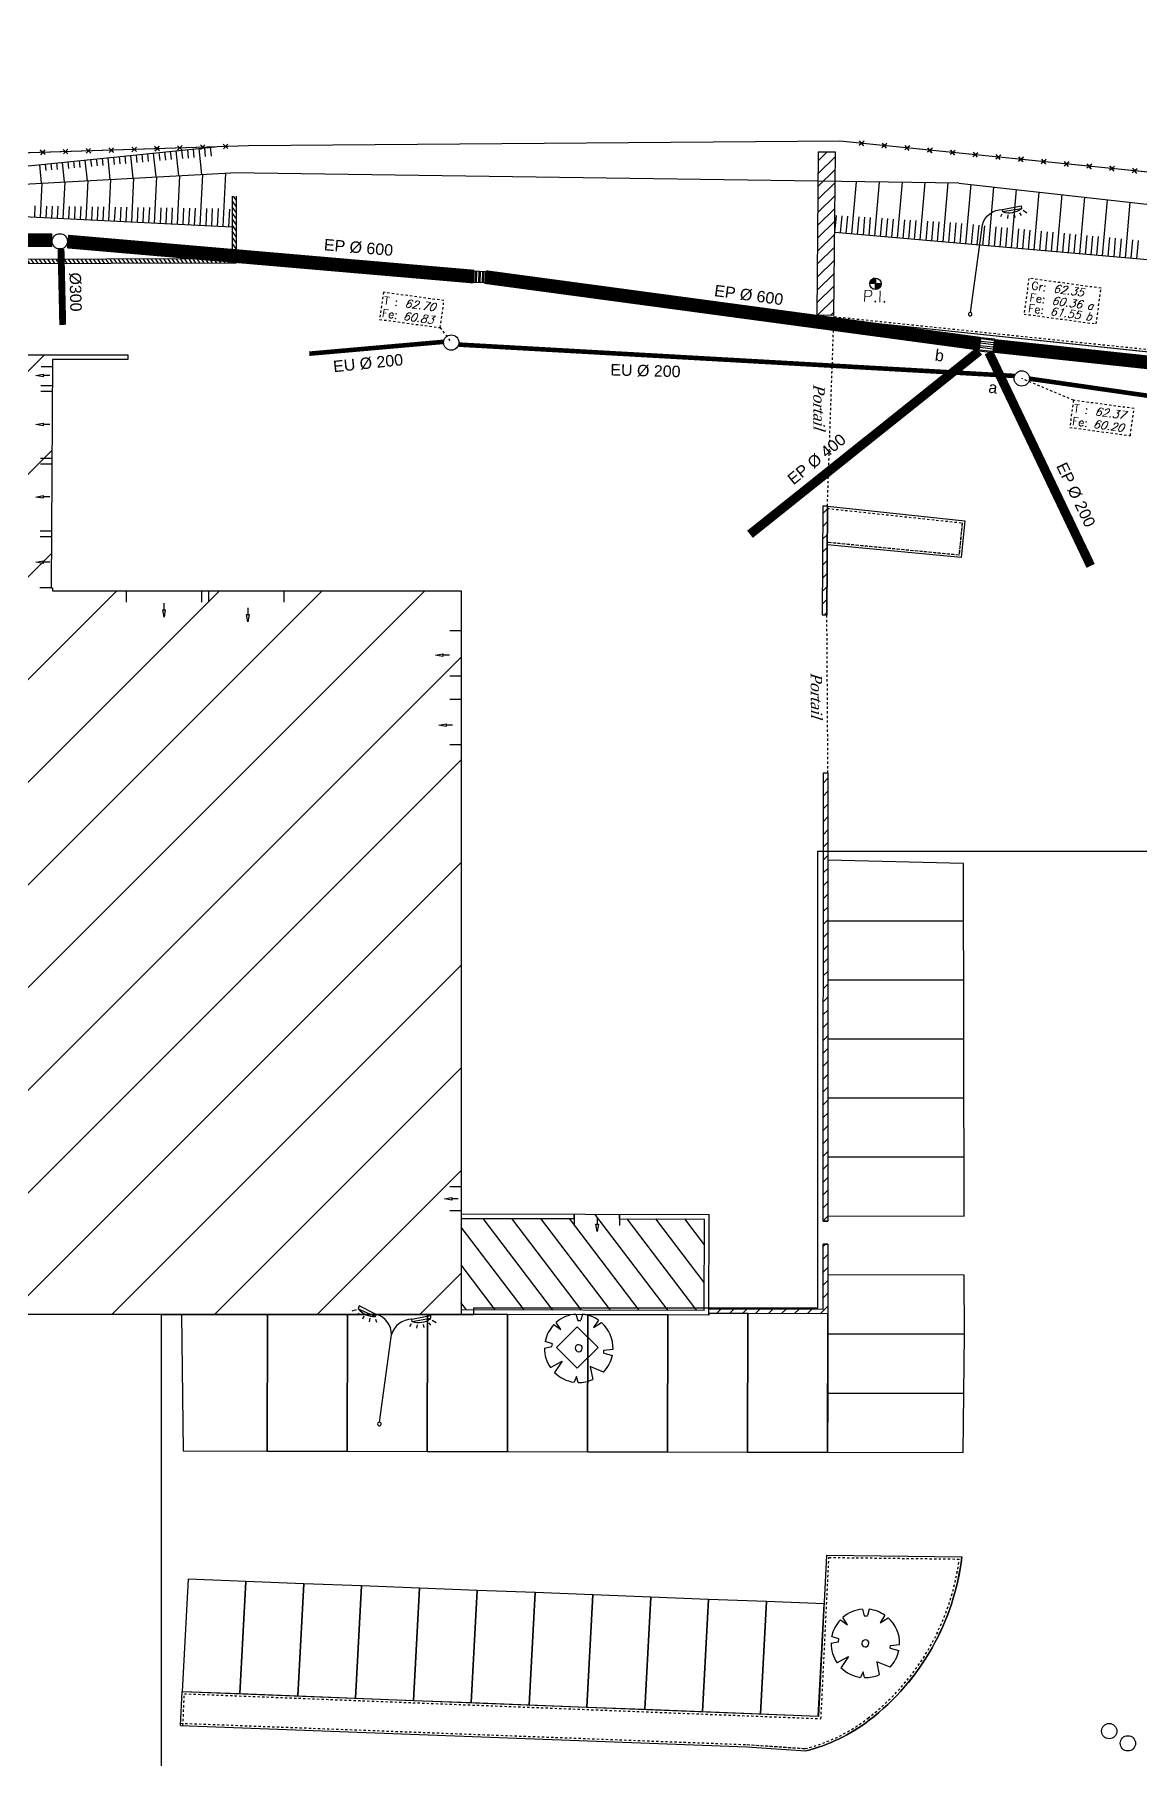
# Model space of a CAD drawing. Header units: metres. Extents: x 19 to 585, y 0 to 337.
# Drawn here: x 307.4 to 355.7, y 134.2 to 209.6 of the extents above; entities that cross this region are included whole.
import ezdxf
from ezdxf.enums import TextEntityAlignment as Align

# ---------------------------------------------------------------- set-up
doc = ezdxf.new("R2010")
doc.units = ezdxf.units.M
doc.header["$LTSCALE"] = 0.01
doc.linetypes.add('CACHE', pattern=[0.375, 0.25, -0.125])
doc.linetypes.add('FANTOME', pattern=[2.5, 1.25, -0.25, 0.25, -0.25, 0.25, -0.25])
for name, color, linetype in [('BATIMENTS', 1, 'Continuous'), ('ECLAIRAGE', 2, 'Continuous'), ('HACHURES', 7, 'Continuous'), ('PARCELLES', 240, 'Continuous'), ('PARKINGS', 4, 'Continuous'), ('RESEAUX-EU-EP', 131, 'FANTOME'), ('TALUS', 2, 'Continuous'), ('Tempo_Doublon_Point', 7, 'Continuous'), ('TEXTES', 6, 'Continuous'), ('VEGETATION', 70, 'Continuous'), ('VOIRIES', 7, 'Continuous'), ('VOIRIES_temp', 7, 'Continuous')]:
    doc.layers.add(name, color=color, linetype=linetype)
for name, color, linetype, plot in [('CONTOURS', 10, 'Continuous', False), ('CONTOURS2', 30, 'Continuous', False), ('CONTOURS3', 40, 'Continuous', False)]:
    doc.layers.add(name, color=color, linetype=linetype, plot=plot)
doc.styles.add('2', font='times.ttf', dxfattribs={"oblique": 18})
doc.styles.add('9', font='arial.ttf')
doc.styles.add('ROMANC', font='romanc')
doc.styles.add('ROMANS', font='romans')
pattern_1 = [(44.73881518, (48295.06892, -734406.4977), (-0.28155042975, 0.28412911767), [])]
pattern_2 = [(224.49336258, (48295.06892, -734406.4977), (0.28033065328, -0.28533265644), [])]
pattern_3 = [(44.738815, (4752.6546, -3394.69205), (-0.28155043, 0.284129118), [])]

# ---------------------------------------------------------------- blocks, each defined once
blk = doc.blocks.new('116')
blk.add_circle((0, 0), 0.5)
blk = doc.blocks.new('30')
at = {"color": 0}
for p, q in [((-0.335, 0.963), (-0.372, 0.947)), ((-0.309, 0.937), (-0.325, 0.916)), ((-0.314, 1), (-0.319, 0.974)), ((-0.319, 0.974), (-0.162, 0.926)), ((-0.157, 0.947), (-0.314, 1)), ((-0.262, 0.916), (-0.272, 0.89)), ((-0.162, 0.926), (-0.157, 0.947)), ((0.157, 0.947), (0.314, 1)), ((0.162, 0.926), (0.157, 0.947)), ((0.319, 0.974), (0.162, 0.926)), ((0.262, 0.916), (0.272, 0.89)), ((0.309, 0.937), (0.325, 0.916)), ((0.314, 1), (0.319, 0.974)), ((0.335, 0.963), (0.372, 0.947)), ((-0.209, 0.905), (-0.209, 0.874)), ((-0.157, 0.905), (-0.147, 0.879)), ((0, 0.016), (0, 0.79)), ((0.157, 0.905), (0.147, 0.879)), ((0.209, 0.905), (0.209, 0.874))]:
    blk.add_line(p, q, dxfattribs=at)
for centre, radius, start, end in [((-0.193, 1.11), 0.186, 227.132, 279.469), ((-0.183, 0.764), 0.185, 8.13, 81.87), ((0.183, 0.764), 0.185, 98.13, 171.87), ((0.193, 1.11), 0.186, 260.531, 312.868), ((0, 0), 0.016, 89.996, 269.996), ((0, 0), 0.016, 270.004, 90.004)]:
    blk.add_arc(centre, radius, start, end, dxfattribs=at)
blk = doc.blocks.new('89')
for p, q in [((-0.376, 0.33), (-0.272, 0.262)), ((-0.272, 0.262), (-0.342, 0.365)), ((-0.062, 0.496), (-0.031, 0.403)), ((-0.031, 0.403), (0.016, 0.403)), ((0.038, 0.499), (0.016, 0.408)), ((0.27, 0.421), (0.204, 0.309)), ((0.204, 0.309), (0.318, 0.386)), ((-0.5, -0.017), (-0.393, 0.01)), ((-0.387, 0.052), (-0.494, 0.08)), ((-0.393, 0.01), (-0.387, 0.052)), ((0.366, -0.016), (0.5, 0.004)), ((-0.402, -0.298), (-0.236, -0.199)), ((-0.236, -0.199), (-0.341, -0.366)), ((0.366, -0.058), (0.366, -0.016)), ((0.366, -0.058), (0.493, -0.085)), ((-0.016, -0.414), (-0.05, -0.498)), ((0.008, -0.5), (-0.016, -0.414)), ((0.373, -0.333), (0.178, -0.262)), ((0.178, -0.267), (0.221, -0.449))]:
    blk.add_line(p, q)
for radius, start, end in [(0.5, 138.6794, 170.7569), (0.5, 97.1282, 133.1389), (0.5, 57.2576, 85.6909), (0.5, 0.5061, 50.5565), (0.052, 90.001, 270.001), (0.052, 269.999, 89.999), (0.5, 181.9896, 216.5435), (0.5, 318.2406, 350.2558), (0.5, 226.9795, 264.292), (0.5, 270.9307, 296.2059)]:
    blk.add_arc((0, 0), radius, start, end)
blk = doc.blocks.new('52')
for p, q in [((-0.5, 0.05), (0, 0.05)), ((0.5, 0), (-0.5, 0)), ((0, 0.11), (-0.49, 0.11)), ((-0.47, 0.16), (0, 0.16)), ((0, 0.21), (-0.45, 0.21)), ((-0.43, 0.26), (0, 0.26)), ((0, 0.31), (-0.39, 0.31)), ((-0.34, 0.37), (0, 0.37)), ((0, 0.42), (-0.27, 0.42)), ((0, 0.45), (-0.22, 0.45)), ((0, 0.5), (0, -0.5)), ((0, -0.05), (0.5, -0.05)), ((0, -0.11), (0.49, -0.11)), ((0, -0.16), (0.47, -0.16)), ((0, -0.21), (0.45, -0.21)), ((0, -0.26), (0.43, -0.26)), ((0, -0.31), (0.39, -0.31)), ((0, -0.37), (0.34, -0.37)), ((0, -0.42), (0.27, -0.42)), ((0, -0.45), (0.23, -0.45))]:
    blk.add_line(p, q)
blk.add_circle((0, 0), 0.5)
at = {"style": 'ROMANS', "flags": 9}
blk.add_attdef('P.I.', text='', height=1, rotation=0, dxfattribs=at).set_placement((0, -1.1), align=Align.MIDDLE)
blk = doc.blocks.new('29')
at = {"color": 0}
for p, q in [((0.262, 0.916), (0.272, 0.89)), ((0.309, 0.937), (0.325, 0.916)), ((0.335, 0.963), (0.372, 0.947)), ((0.157, 0.905), (0.147, 0.879)), ((0.209, 0.905), (0.209, 0.874))]:
    blk.add_line(p, q, dxfattribs=at)
at = {"color": 0, "flags": 128}
blk.add_lwpolyline([(0, 0.016), (0, 0.79, -0.333334), (0.157, 0.947)], format="xyb", dxfattribs=at)
blk.add_lwpolyline([(0.157, 0.947), (0.314, 1), (0.319, 0.974), (0.162, 0.926)], close=True, dxfattribs=at)
at = {"color": 0}
for centre, radius, start, end in [((0.193, 1.11), 0.186, 260.531, 312.868), ((0, 0), 0.016, 89.996, 269.996), ((0, 0), 0.016, 270.004, 90.004)]:
    blk.add_arc(centre, radius, start, end, dxfattribs=at)
blk = doc.blocks.new('14')
for p, q in [((0.105, 0.947), (0.105, 0.053)), ((0.263, 0.053), (0.263, 0.947)), ((0.421, 0.947), (0.421, 0.053)), ((0.579, 0.053), (0.579, 0.947)), ((0.737, 0.947), (0.737, 0.053)), ((0.895, 0.053), (0.895, 0.947))]:
    blk.add_line(p, q)
blk.add_lwpolyline([(1, 1), (1, 0), (0, 0), (0, 1)], close=True)
blk = doc.blocks.new('102')
for p, q in [((-0.2, 0.2), (0.2, -0.2)), ((-0.2, -0.2), (0.2, 0.2))]:
    blk.add_line(p, q)
blk = doc.blocks.new('D-fld')
for p, q in [((-0.321, -0.003), (0.001, 0.057)), ((0.001, 0.057), (-0.001, -0.057)), ((0.287, 0), (0, 0)), ((-0.001, -0.057), (-0.321, -0.003))]:
    blk.add_line(p, q)
blk = doc.blocks.new('Ct2')
blk.add_lwpolyline([(0, 0), (2.673, 0), (2.673, 1.195), (0, 1.195)], close=True)
at = {"style": 'ROMANC'}
for s, p in [('T :', (0.068, 0.678)), ('Fe:', (0.068, 0.12))]:
    blk.add_text(s, height=0.35, dxfattribs=at).set_placement(p)
at = {"style": 'ROMANS', "oblique": 18, "flags": 4}
for tag, p in [('TAMPON', (0.996, 0.678)), ('FE', (0.996, 0.118))]:
    blk.add_attdef(tag, p, '', height=0.35, dxfattribs=at)
blk = doc.blocks.new('Gt3')
blk.add_lwpolyline([(0, 0), (3.184, 0), (3.183, 1.575), (0, 1.575)], close=True)
at = {"style": 'ROMANC'}
for s, p in [('Fe:', (0.153, 0.581)), ('Gr:', (0.153, 1.112)), ('Fe:', (0.153, 0.109))]:
    blk.add_text(s, height=0.35, dxfattribs=at).set_placement(p)
at = {"oblique": 18}
for tag, p, style, flags in [('FE', (1.118, 0.581), 'ROMANS', 4), ('TAMPON', (1.118, 1.111), 'ROMANS', 4), ('A', (2.674, 0.581), 'ROMANC', 8), ('FE', (1.114, 0.109), 'ROMANS', 4), ('B', (2.674, 0.109), 'ROMANC', 8)]:
    blk.add_attdef(tag, p, '', height=0.35, dxfattribs=dict(at, style=style, flags=flags))

msp = doc.modelspace()

# ---------------------------------------------------------------- hatches: boundary and pattern name
at = {"layer": 'HACHURES'}
h = msp.add_hatch(dxfattribs=at)
h.set_pattern_fill('U', color=256, scale=0.15, angle=27.34395, style=0, pattern_type=0)
h.set_pattern_definition([(304.3712777, (4752.65459, -3394.69205), (0.1238094918, 0.0846829957), [])])
edge = h.paths.add_edge_path()
edge.add_line((266.817, 199.486), (316.225, 199.61))
edge.add_line((316.225, 199.61), (316.225, 202.528))
edge.add_line((316.045, 202.528), (316.045, 199.789))
edge.add_line((316.045, 199.789), (266.637, 199.666))
edge.add_line((266.637, 199.666), (266.637, 195.726))
edge.add_line((266.817, 195.726), (266.817, 199.486))
h = msp.add_hatch(dxfattribs=at)
h.set_pattern_fill('ANSI31', color=256, style=0)
h.paths.add_polyline_path([(296.734, 175.227), (296.734, 180.517), (299.028, 180.517), (299.028, 170.137), (303.778, 170.137), (303.778, 153.622), (326.057, 153.622), (326.053, 158.095), (326.057, 178.538), (326.057, 185.271), (318.303, 185.271), (314.703, 185.271), (311.403, 185.271), (308.189, 185.271), (308.189, 185.397), (308.134, 185.397), (308.189, 195.387), (311.487, 195.387), (311.487, 195.587), (296.734, 195.587), (296.734, 195.726), (281.664, 195.726), (253.148, 195.726), (236.645, 195.726), (197.683, 195.726), (195.613, 195.726), (191.197, 195.726), (191.197, 189.649), (189.612, 189.649), (189.612, 196.787), (181.997, 196.787), (178.288, 196.787), (171.872, 196.787), (168.009, 196.787), (155.531, 196.787), (155.531, 191.969), (155.531, 174.21), (155.531, 171.06), (155.531, 168.386), (155.531, 162.997), (155.531, 161.112), (155.893, 161.112), (155.893, 156.043), (155.893, 147.691), (170.348, 147.578), (170.348, 142.971), (180.379, 142.971), (180.38, 147.058), (254.188, 147.16), (254.182, 151.464), (290.342, 151.464), (290.342, 150.252), (296.734, 150.252), (296.734, 155.679)])
h.paths.add_polyline_path([(206.096, 166.264), (242.1, 166.256), (242.101, 170.857), (206.097, 170.865)], flags=24)
h = msp.add_hatch(dxfattribs=at)
h.set_pattern_fill('_USER', color=256, angle=127.23401, style=0, pattern_type=0)
h.set_pattern_definition([(127.23401, (4752.6547, -3394.7653), (-0.79617089, -0.60507183), [])])
h.paths.add_polyline_path([(326.047, 157.822), (326.042, 153.822), (336.676, 153.793), (336.687, 157.793), (332.967, 157.803), (332.967, 158.003), (330.997, 158.009), (330.997, 157.809)])
h.paths.add_polyline_path([(332.001, 157.244), (331.942, 157.566), (332.056, 157.564)], flags=16)
at = {"layer": 'VOIRIES'}
h = msp.add_hatch(dxfattribs=at)
h.set_pattern_fill('_U', color=256, scale=0.4, angle=224.49336, style=0, pattern_type=0)
h.set_pattern_definition(pattern_2)
h.paths.add_polyline_path([(342.347, 197.316), (341.597, 197.323), (341.66, 204.463), (342.41, 204.456)])
h = msp.add_hatch(dxfattribs=at)
h.set_pattern_fill('_U', color=256, scale=0.4, angle=44.73882, style=0, pattern_type=0)
h.set_pattern_definition(pattern_1)
h.paths.add_polyline_path([(341.837, 184.222), (342.037, 184.221), (342.059, 188.974), (341.859, 188.975)])
h = msp.add_hatch(dxfattribs=at)
h.set_pattern_fill('_U', color=256, scale=0.4, angle=44.73882, style=0, pattern_type=0)
h.set_pattern_definition(pattern_3)
h.paths.add_polyline_path([(342.083, 177.304), (341.883, 177.304), (341.877, 157.693), (342.083, 157.693)])
h.paths.add_polyline_path([(336.876, 153.866), (336.875, 153.666), (342.083, 153.652), (342.083, 156.693), (341.877, 156.693), (341.876, 153.853)])
at = {"layer": 'VOIRIES_temp'}
h = msp.add_hatch(dxfattribs=at)
h.set_pattern_fill('_U', color=256, scale=0.4, angle=224.49336, style=0, pattern_type=0)
h.set_pattern_definition(pattern_2)
h.paths.add_polyline_path([(342.347, 197.316), (341.597, 197.323), (341.66, 204.463), (342.41, 204.456)])
h = msp.add_hatch(dxfattribs=at)
h.set_pattern_fill('_U', color=256, scale=0.4, angle=44.73882, style=0, pattern_type=0)
h.set_pattern_definition(pattern_1)
h.paths.add_polyline_path([(341.837, 184.222), (342.037, 184.221), (342.059, 188.974), (341.859, 188.975)])
h = msp.add_hatch(dxfattribs=at)
h.set_pattern_fill('_U', color=256, scale=0.4, angle=44.73882, style=0, pattern_type=0)
h.set_pattern_definition(pattern_3)
h.paths.add_polyline_path([(342.083, 177.304), (341.883, 177.304), (341.877, 157.693), (342.083, 157.693)])
h.paths.add_polyline_path([(336.876, 153.866), (336.875, 153.666), (342.083, 153.652), (342.083, 156.693), (341.877, 156.693), (341.876, 153.853)])

# ---------------------------------------------------------------- linework, layer by layer
at = {"layer": 'BATIMENTS', "flags": 128}
for points in [[(316.045, 202.528), (316.045, 199.789), (266.637, 199.666), (266.637, 195.726)], [(266.817, 199.486), (316.225, 199.61), (316.225, 202.528)], [(296.734, 195.587), (311.487, 195.587), (311.487, 195.387), (308.189, 195.387), (308.134, 185.397), (308.189, 185.397), (308.189, 185.271), (311.403, 185.271), (314.703, 185.271), (318.303, 185.271), (326.057, 185.271), (326.057, 178.538), (326.053, 158.095), (326.057, 153.622), (303.778, 153.622)], [(308.189, 195.07), (307.689, 195.07)], [(308.181, 193.983), (307.681, 193.983)], [(308.183, 194.233), (307.683, 194.233)], [(308.161, 191.059), (307.661, 191.059)], [(308.161, 190.809), (307.661, 190.809)], [(308.147, 187.886), (307.647, 187.886)], [(308.146, 187.636), (307.646, 187.636)], [(308.134, 185.397), (307.634, 185.397)], [(311.403, 185.271), (311.403, 184.771)], [(314.703, 185.271), (314.703, 184.771)], [(315.003, 185.271), (315.003, 184.771)], [(318.303, 185.271), (318.303, 184.771)], [(326.057, 183.524), (325.557, 183.524)], [(326.057, 181.537), (325.557, 181.537)], [(326.057, 180.517), (325.557, 180.517)], [(326.057, 178.538), (325.557, 178.538)], [(326.053, 159.207), (325.553, 159.207)], [(326.053, 158.157), (325.553, 158.157)], [(326.053, 157.822), (330.997, 157.809)], [(330.997, 158.009), (330.996, 157.509)], [(330.997, 157.809), (330.997, 158.009)], [(332.967, 158.003), (332.966, 157.503)], [(332.967, 157.803), (332.967, 158.003)]]:
    msp.add_lwpolyline(points, dxfattribs=at)
at = {"layer": 'BATIMENTS'}
for points in [[(326.053, 158.022), (336.887, 157.993)], [(332.967, 157.803), (336.687, 157.793)], [(336.676, 153.793), (336.687, 157.793)], [(336.875, 153.593), (336.887, 157.993)], [(336.676, 153.793), (326.057, 153.822)], [(336.875, 153.593), (326.057, 153.622)]]:
    msp.add_lwpolyline(points, dxfattribs=at)
at = {"layer": 'CONTOURS', "flags": 128}
msp.add_lwpolyline([(296.734, 195.587), (311.487, 195.587), (311.487, 195.387), (308.189, 195.387), (308.134, 185.397), (308.189, 185.397), (308.189, 185.271), (311.403, 185.271), (314.703, 185.271), (318.303, 185.271), (326.057, 185.271), (326.057, 178.538), (326.053, 158.095), (326.057, 153.622), (303.778, 153.622)], dxfattribs=at)
at = {"layer": 'CONTOURS'}
msp.add_lwpolyline([(142.739, 159.652), (148.602, 159.652), (148.602, 132.498), (312.957, 132.498), (312.957, 153.622), (326.611, 153.622), (326.611, 153.915), (341.639, 153.915), (341.639, 173.882), (356.348, 173.882)], dxfattribs=at)
at = {"layer": 'CONTOURS2', "flags": 128}
msp.add_lwpolyline([(296.734, 195.587), (311.487, 195.587), (311.487, 195.387), (308.189, 195.387), (308.134, 185.397), (308.189, 185.397), (308.189, 185.271), (326.057, 185.271), (326.057, 178.538), (326.057, 178.538), (326.057, 178.538), (326.057, 178.538), (326.057, 160.044), (326.057, 160.044), (326.057, 158.044), (326.057, 158.044), (326.057, 153.622), (303.778, 153.622)], dxfattribs=at)
at = {"layer": 'CONTOURS3'}
msp.add_lwpolyline([(142.739, 159.652), (148.602, 159.652), (148.602, 132.498), (312.957, 132.498), (312.957, 153.622), (326.611, 153.622), (326.611, 153.915), (341.639, 153.915), (341.639, 173.882), (356.348, 173.882)], dxfattribs=at)
at = {"layer": 'PARCELLES'}
msp.add_lwpolyline([(398.34, 199.329), (342.6, 204.938), (316.753, 204.74), (280.34, 203.565), (255.312, 202.576), (222.196, 201.846), (210.155, 201.609), (195.235, 202.337), (179.02, 203.128), (171.6, 203.566), (155.796, 204.424), (154.395, 205.503), (150.874, 208.843), (121.269, 209.603)], dxfattribs=at)
at = {"layer": 'PARKINGS'}
for points in [[(348.007, 173.343), (342.083, 173.484), (342.083, 170.839), (348.013, 170.825)], [(348.013, 170.825), (342.083, 170.839), (342.083, 168.257), (348.018, 168.244)], [(348.018, 168.244), (342.083, 168.257), (342.083, 165.676), (348.023, 165.662)], [(348.023, 165.662), (342.083, 165.676), (342.083, 163.094), (348.029, 163.081)], [(348.029, 163.081), (342.083, 163.094), (342.083, 160.513), (348.034, 160.499)], [(348.034, 160.499), (342.083, 160.513), (342.083, 157.931), (348.04, 157.918)], [(348.045, 155.336), (342.083, 155.35), (342.083, 153.652), (342.081, 152.769), (348.05, 152.755)], [(317.582, 153.622), (313.821, 153.622), (313.895, 147.653), (317.569, 147.644)], [(321.082, 153.622), (317.582, 153.622), (317.569, 147.644), (321.069, 147.636)], [(324.582, 153.622), (321.082, 153.622), (321.069, 147.636), (324.569, 147.628)], [(328.082, 153.617), (326.057, 153.622), (324.582, 153.622), (324.569, 147.628), (328.069, 147.62)], [(331.582, 153.607), (328.082, 153.617), (328.069, 147.62), (331.569, 147.612)], [(335.082, 153.598), (331.582, 153.607), (331.569, 147.612), (335.069, 147.604)], [(338.583, 153.655), (336.875, 153.657), (336.875, 153.593), (335.082, 153.598), (335.069, 147.604), (338.569, 147.596)], [(342.083, 153.652), (338.583, 153.655), (338.569, 147.596), (342.069, 147.588)], [(348.05, 152.755), (342.081, 152.769), (342.075, 150.178), (348.026, 150.164)], [(348.026, 150.164), (342.075, 150.178), (342.069, 147.588), (348.001, 147.574)], [(316.644, 141.941), (314.117, 142.038), (313.856, 137.132), (316.383, 137.034)], [(319.172, 141.843), (316.644, 141.941), (316.383, 137.034), (318.91, 136.936)], [(321.699, 141.745), (319.172, 141.843), (318.91, 136.936), (321.438, 136.838)], [(324.226, 141.647), (321.699, 141.745), (321.438, 136.838), (323.965, 136.74)], [(326.754, 141.549), (324.226, 141.647), (323.965, 136.74), (326.493, 136.643)], [(329.281, 141.451), (326.754, 141.549), (326.493, 136.643), (329.02, 136.545)], [(331.809, 141.353), (329.281, 141.451), (329.02, 136.545), (331.547, 136.447)], [(334.336, 141.256), (331.809, 141.353), (331.547, 136.447), (334.075, 136.349)], [(336.863, 141.158), (334.336, 141.256), (334.075, 136.349), (336.602, 136.251)], [(339.391, 141.06), (336.863, 141.158), (336.602, 136.251), (339.13, 136.153)], [(341.915, 140.962), (339.391, 141.06), (339.13, 136.153), (341.654, 136.055)]]:
    msp.add_lwpolyline(points, close=True, dxfattribs=at)
at = {"layer": 'PARKINGS', "flags": 128}
for points in [[(341.877, 157.693), (342.083, 157.693)], [(341.877, 156.693), (342.083, 156.693)]]:
    msp.add_lwpolyline(points, dxfattribs=at)
at = {"layer": 'RESEAUX-EU-EP', "flags": 128}
for points, const_width in [([(266.362, 200.222), (308.175, 200.611)], 0.6), ([(308.841, 200.546), (326.601, 199.014)], 0.6), ([(308.559, 200.225), (308.634, 196.902)], 0.3), ([(327.105, 198.994), (348.732, 196.077)], 0.6), ([(325.284, 196.16), (319.412, 195.642)], 0.2), ([(349.331, 195.983), (397.166, 190.87)], 0.6), ([(350.239, 194.668), (325.941, 196.04)], 0.2), ([(348.695, 195.755), (338.675, 187.743)], 0.4), ([(349.117, 195.704), (353.568, 186.361)], 0.4), ([(398.079, 187.73), (350.891, 194.55)], 0.2)]:
    msp.add_lwpolyline(points, dxfattribs=dict(at, const_width=const_width))
for points in [[(325.137, 196.781), (325.618, 196.128)], [(352.815, 193.603), (350.556, 194.558)]]:
    msp.add_lwpolyline(points, dxfattribs=at)
at = {"layer": 'TALUS'}
for p, q in [((313.336, 204.493), (313.373, 204.132)), ((313.585, 204.518), (313.696, 203.425)), ((313.833, 204.544), (313.871, 204.175)), ((314.082, 204.569), (314.12, 204.197)), ((314.331, 204.594), (314.369, 204.218)), ((314.579, 204.62), (314.696, 203.479)), ((314.828, 204.645), (314.867, 204.261)), ((315.077, 204.67), (315.117, 204.283)), ((307.616, 203.909), (307.698, 203.099)), ((307.864, 203.934), (307.892, 203.66)), ((308.113, 203.96), (308.141, 203.682)), ((308.362, 203.985), (308.391, 203.703)), ((308.611, 204.011), (308.698, 203.153)), ((308.859, 204.036), (308.889, 203.746)), ((309.108, 204.061), (309.138, 203.768)), ((309.357, 204.087), (309.387, 203.789)), ((309.605, 204.112), (309.698, 203.207)), ((309.854, 204.137), (309.885, 203.832)), ((310.103, 204.163), (310.134, 203.853)), ((310.351, 204.188), (310.383, 203.875)), ((310.6, 204.214), (310.697, 203.262)), ((310.849, 204.239), (310.882, 203.918)), ((311.098, 204.264), (311.131, 203.939)), ((311.346, 204.29), (311.38, 203.961)), ((311.595, 204.315), (311.697, 203.316)), ((311.844, 204.34), (311.878, 204.004)), ((312.092, 204.366), (312.127, 204.025)), ((312.341, 204.391), (312.376, 204.047)), ((312.59, 204.417), (312.697, 203.371)), ((312.839, 204.442), (312.875, 204.089)), ((313.087, 204.467), (313.124, 204.111)), ((307.658, 201.6), (307.732, 203.1)), ((308.656, 201.551), (308.736, 203.155)), ((309.655, 201.502), (309.74, 203.21)), ((310.654, 201.452), (310.744, 203.264)), ((311.653, 201.403), (311.748, 203.319)), ((312.652, 201.353), (312.751, 203.374)), ((313.65, 201.304), (313.755, 203.428)), ((314.649, 201.255), (314.759, 203.483)), ((315.648, 201.205), (315.763, 203.538)), ((343.133, 200.881), (343.333, 203.165)), ((344.129, 200.794), (344.335, 203.151)), ((345.125, 200.707), (345.338, 203.137)), ((346.122, 200.62), (346.34, 203.123)), ((347.118, 200.533), (347.343, 203.109)), ((348.114, 200.446), (348.341, 203.042)), ((349.11, 200.358), (349.335, 202.931)), ((350.106, 200.271), (350.329, 202.82)), ((351.103, 200.184), (351.323, 202.709)), ((352.099, 200.097), (352.317, 202.598)), ((353.095, 200.01), (353.311, 202.486)), ((354.091, 199.923), (354.306, 202.375)), ((355.088, 199.836), (355.3, 202.264)), ((307.408, 201.613), (307.432, 202.104)), ((307.907, 201.588), (307.933, 202.097)), ((308.157, 201.576), (308.183, 202.093)), ((308.407, 201.563), (308.433, 202.089)), ((308.906, 201.539), (308.933, 202.082)), ((309.156, 201.526), (309.183, 202.078)), ((309.406, 201.514), (309.433, 202.075)), ((309.905, 201.489), (309.933, 202.067)), ((310.155, 201.477), (310.184, 202.064)), ((310.404, 201.465), (310.434, 202.06)), ((310.904, 201.44), (310.934, 202.053)), ((311.153, 201.427), (311.184, 202.049)), ((311.403, 201.415), (311.434, 202.045)), ((311.902, 201.39), (311.934, 202.038)), ((312.152, 201.378), (312.185, 202.034)), ((312.402, 201.366), (312.435, 202.03)), ((312.901, 201.341), (312.935, 202.023)), ((313.151, 201.329), (313.185, 202.019)), ((313.401, 201.316), (313.435, 202.016)), ((313.9, 201.292), (313.935, 202.008)), ((314.15, 201.279), (314.186, 202.005)), ((314.399, 201.267), (314.436, 202.001)), ((314.899, 201.242), (314.936, 201.994)), ((315.148, 201.23), (315.186, 201.99)), ((315.398, 201.217), (315.436, 201.986)), ((315.898, 201.193), (315.936, 201.97)), ((342.386, 200.946), (342.451, 201.689)), ((342.635, 200.924), (342.7, 201.674)), ((342.884, 200.903), (342.95, 201.658)), ((343.382, 200.859), (343.449, 201.627)), ((343.631, 200.837), (343.699, 201.611)), ((343.88, 200.815), (343.948, 201.595)), ((344.378, 200.772), (344.448, 201.564)), ((344.627, 200.75), (344.697, 201.548)), ((344.876, 200.728), (344.947, 201.532)), ((345.375, 200.685), (345.446, 201.501)), ((345.624, 200.663), (345.695, 201.485)), ((345.873, 200.641), (345.945, 201.47)), ((346.371, 200.598), (346.444, 201.438)), ((346.62, 200.576), (346.694, 201.423)), ((346.869, 200.554), (346.943, 201.407)), ((347.367, 200.511), (347.443, 201.376)), ((347.616, 200.489), (347.692, 201.359)), ((347.865, 200.467), (347.941, 201.335)), ((348.363, 200.424), (348.439, 201.287)), ((348.612, 200.402), (348.687, 201.264)), ((348.861, 200.38), (348.936, 201.24)), ((349.359, 200.337), (349.434, 201.192)), ((349.608, 200.315), (349.683, 201.168)), ((349.857, 200.293), (349.932, 201.145)), ((350.356, 200.25), (350.43, 201.097)), ((350.605, 200.228), (350.678, 201.073)), ((350.854, 200.206), (350.927, 201.05)), ((351.352, 200.163), (351.425, 201.002)), ((351.601, 200.141), (351.674, 200.978)), ((351.85, 200.119), (351.923, 200.955)), ((352.348, 200.076), (352.421, 200.907)), ((352.597, 200.054), (352.669, 200.883)), ((352.846, 200.032), (352.918, 200.859)), ((353.344, 199.988), (353.416, 200.812)), ((353.593, 199.967), (353.665, 200.788)), ((353.842, 199.945), (353.914, 200.764)), ((354.34, 199.901), (354.412, 200.717)), ((354.589, 199.88), (354.66, 200.693)), ((354.838, 199.858), (354.909, 200.669)), ((355.337, 199.814), (355.407, 200.622)), ((355.586, 199.793), (355.656, 200.598))]:
    msp.add_line(p, q, dxfattribs=at)
at = {"layer": 'TALUS', "flags": 128}
for points in [[(298.662, 202.995), (315.292, 204.692)], [(298.66, 202.607), (315.989, 203.55)], [(347.805, 203.102), (315.989, 203.55)], [(298.669, 202.045), (316.031, 201.186)], [(359.072, 199.488), (342.379, 200.947)]]:
    msp.add_lwpolyline(points, dxfattribs=at)
at = {"layer": 'TALUS'}
msp.add_lwpolyline([(347.805, 203.102), (399.617, 197.309), (433.281, 192.032), (475.12, 184.96)], dxfattribs=at)
at = {"layer": 'Tempo_Doublon_Point'}
msp.add_lwpolyline([(398.34, 199.329), (342.6, 204.938), (316.753, 204.74), (280.34, 203.565), (255.312, 202.576), (222.196, 201.846), (210.155, 201.609), (195.235, 202.337), (179.02, 203.128), (171.6, 203.566), (155.796, 204.424), (154.395, 205.503), (150.874, 208.843), (121.269, 209.603)], dxfattribs=at)
at = {"layer": 'VOIRIES', "flags": 128}
for points in [[(316.753, 204.74), (280.34, 203.565), (255.609, 202.497), (255.612, 195.727)], [(476.137, 185.937), (428.837, 194.194), (398.34, 199.329), (342.6, 204.938)], [(341.66, 204.463), (341.597, 197.323)], [(342.41, 204.456), (341.66, 204.463)], [(342.347, 197.316), (342.41, 204.456)], [(342.347, 197.316), (341.597, 197.323)], [(342.059, 188.974), (348.062, 188.331), (347.905, 186.721), (342.051, 187.285)], [(342.083, 153.852), (342.083, 153.852)], [(313.789, 135.638), (338.531, 134.705), (341.113, 134.531)]]:
    msp.add_lwpolyline(points, dxfattribs=at)
at = {"layer": 'VOIRIES', "linetype": 'CACHE', "flags": 128}
for points in [[(342.059, 188.974), (342.347, 197.316)], [(342.048, 188.875), (347.953, 188.242), (347.815, 186.83), (342.061, 187.385)], [(342.083, 177.304), (342.037, 184.221)], [(313.792, 135.738), (338.537, 134.805), (341.12, 134.63)]]:
    msp.add_lwpolyline(points, dxfattribs=at)
at = {"layer": 'VOIRIES'}
for points in [[(382.976, 192.792), (363.728, 194.912), (342.357, 197.147)], [(341.877, 157.693), (341.883, 177.304), (342.083, 177.304), (342.083, 157.693)], [(342.083, 157.693), (341.877, 157.693)], [(342.083, 156.693), (342.083, 153.652), (336.875, 153.666)], [(336.876, 153.866), (341.876, 153.853), (341.877, 156.693)], [(342.083, 156.693), (341.877, 156.693)]]:
    msp.add_lwpolyline(points, dxfattribs=at)
at = {"layer": 'VOIRIES', "linetype": 'CACHE'}
msp.add_lwpolyline([(382.987, 192.891), (363.739, 195.011), (342.368, 197.246)], dxfattribs=at)
at = {"layer": 'VOIRIES'}
msp.add_lwpolyline([(342.059, 188.974), (341.859, 188.975), (341.837, 184.222), (342.037, 184.221)], close=True, dxfattribs=at)
at = {"layer": 'VOIRIES', "flags": 128}
msp.add_lwpolyline([(331.127, 151.265), (332.034, 152.174), (331.125, 153.081), (330.218, 152.172)], close=True, dxfattribs=at)
at = {"layer": 'VOIRIES'}
msp.add_lwpolyline([(313.789, 135.638), (313.856, 137.132), (341.685, 136.042), (342.029, 143.091), (347.935, 143.019, -0.202244), (343.891, 135.874, -0.103439), (341.113, 134.531, -1.066236)], format="xyb", dxfattribs=at)
at = {"layer": 'VOIRIES', "linetype": 'CACHE'}
msp.add_lwpolyline([(313.888, 135.634), (313.951, 137.028), (341.78, 135.938), (342.124, 142.99), (347.822, 142.92, -0.199485), (343.83, 135.953, -0.103439), (341.089, 134.628, -0.103439)], format="xyb", dxfattribs=at)
at = {"layer": 'VOIRIES_temp'}
for p, q in [((316.753, 204.74), (280.34, 203.565)), ((307.861, 204.353), (307.655, 204.546)), ((307.855, 204.553), (307.661, 204.346)), ((308.861, 204.385), (308.654, 204.578)), ((308.854, 204.585), (308.661, 204.379)), ((309.86, 204.417), (309.654, 204.611)), ((309.854, 204.617), (309.66, 204.411)), ((310.86, 204.449), (310.653, 204.643)), ((310.853, 204.649), (310.66, 204.443)), ((311.859, 204.482), (311.653, 204.675)), ((311.853, 204.682), (311.659, 204.475)), ((312.859, 204.514), (312.652, 204.707)), ((312.852, 204.714), (312.659, 204.507)), ((313.858, 204.546), (313.652, 204.74)), ((313.852, 204.746), (313.658, 204.54)), ((314.858, 204.578), (314.651, 204.772)), ((314.851, 204.778), (314.658, 204.572)), ((315.857, 204.611), (315.651, 204.804)), ((315.851, 204.81), (315.657, 204.604)), ((398.34, 199.329), (342.6, 204.938)), ((343.667, 204.931), (343.448, 204.752)), ((343.647, 204.732), (343.468, 204.951)), ((344.662, 204.831), (344.443, 204.652)), ((344.642, 204.632), (344.463, 204.851)), ((345.657, 204.731), (345.438, 204.552)), ((345.637, 204.532), (345.458, 204.751)), ((346.652, 204.631), (346.433, 204.452)), ((346.632, 204.432), (346.453, 204.651)), ((347.647, 204.53), (347.428, 204.351)), ((347.627, 204.331), (347.448, 204.55)), ((341.66, 204.463), (341.597, 197.323)), ((342.41, 204.456), (341.66, 204.463)), ((342.347, 197.316), (342.41, 204.456)), ((348.642, 204.43), (348.423, 204.251)), ((348.622, 204.231), (348.443, 204.45)), ((349.637, 204.33), (349.418, 204.151)), ((349.617, 204.131), (349.438, 204.35)), ((350.632, 204.23), (350.413, 204.051)), ((350.612, 204.031), (350.433, 204.25)), ((351.627, 204.13), (351.408, 203.951)), ((351.607, 203.931), (351.428, 204.15)), ((352.622, 204.03), (352.403, 203.851)), ((352.602, 203.831), (352.423, 204.05)), ((353.617, 203.93), (353.398, 203.751)), ((353.597, 203.731), (353.418, 203.95)), ((354.612, 203.83), (354.393, 203.651)), ((354.592, 203.631), (354.413, 203.85)), ((355.607, 203.729), (355.388, 203.551)), ((355.587, 203.53), (355.408, 203.75)), ((326.593, 198.755), (326.608, 199.259)), ((326.608, 199.259), (327.113, 199.244)), ((326.66, 199.231), (326.647, 198.78)), ((326.727, 198.777), (326.74, 199.228)), ((326.82, 199.226), (326.806, 198.775)), ((326.886, 198.773), (326.899, 199.224)), ((326.979, 199.221), (326.966, 198.77)), ((327.045, 198.768), (327.059, 199.219)), ((327.113, 199.244), (327.098, 198.74)), ((327.098, 198.74), (326.593, 198.755)), ((344.408, 198.692), (343.908, 198.71)), ((343.91, 198.734), (344.159, 198.725)), ((344.16, 198.754), (343.916, 198.763)), ((343.924, 198.788), (344.161, 198.78)), ((344.162, 198.805), (343.935, 198.814)), ((343.95, 198.84), (344.163, 198.832)), ((344.164, 198.858), (343.97, 198.865)), ((343.995, 198.89), (344.165, 198.884)), ((344.166, 198.91), (344.03, 198.916)), ((344.166, 198.926), (344.058, 198.93)), ((344.167, 198.951), (344.149, 198.451)), ((344.15, 198.492), (344.286, 198.487)), ((344.15, 198.479), (344.264, 198.474)), ((344.151, 198.518), (344.321, 198.512)), ((344.152, 198.544), (344.347, 198.537)), ((344.153, 198.57), (344.366, 198.562)), ((344.154, 198.597), (344.381, 198.588)), ((344.155, 198.623), (344.392, 198.614)), ((344.156, 198.649), (344.4, 198.639)), ((344.157, 198.675), (344.405, 198.666)), ((342.347, 197.316), (341.597, 197.323)), ((363.728, 194.912), (342.357, 197.147)), ((348.695, 195.752), (348.763, 196.354)), ((348.763, 196.354), (349.365, 196.286)), ((348.777, 196.192), (349.315, 196.131)), ((349.326, 196.226), (348.788, 196.287)), ((349.365, 196.286), (349.297, 195.684)), ((349.297, 195.684), (348.695, 195.752)), ((348.734, 195.812), (349.272, 195.751)), ((349.283, 195.846), (348.745, 195.907)), ((348.756, 196.002), (349.294, 195.941)), ((349.304, 196.036), (348.767, 196.097)), ((341.859, 188.975), (341.837, 184.222)), ((342.059, 188.974), (341.859, 188.975)), ((342.059, 188.974), (342.037, 184.221)), ((342.059, 188.974), (348.062, 188.331)), ((348.062, 188.331), (347.905, 186.721)), ((347.905, 186.721), (342.051, 187.285)), ((341.837, 184.222), (342.037, 184.221)), ((341.877, 157.693), (341.883, 177.304)), ((341.883, 177.304), (342.083, 177.304)), ((342.083, 177.304), (342.083, 157.693)), ((342.083, 157.693), (341.877, 157.693)), ((341.876, 153.853), (341.877, 156.693)), ((342.083, 156.693), (341.877, 156.693)), ((342.083, 156.693), (342.083, 153.652)), ((342.083, 153.652), (336.875, 153.666)), ((336.876, 153.866), (341.876, 153.853)), ((342.083, 153.852), (342.083, 153.852)), ((331.125, 153.081), (330.218, 152.172)), ((332.034, 152.174), (331.125, 153.081)), ((331.127, 151.265), (330.218, 152.172)), ((331.127, 151.265), (332.034, 152.174)), ((341.685, 136.042), (342.029, 143.091)), ((342.029, 143.091), (347.935, 143.019)), ((313.789, 135.638), (313.856, 137.132)), ((313.856, 137.132), (341.685, 136.042)), ((313.789, 135.638), (338.531, 134.705)), ((338.531, 134.705), (341.113, 134.531))]:
    msp.add_line(p, q, dxfattribs=at)
at = {"layer": 'VOIRIES_temp', "linetype": 'CACHE'}
for p, q in [((342.059, 188.974), (342.347, 197.316)), ((363.739, 195.011), (342.368, 197.246)), ((342.048, 188.875), (347.953, 188.242)), ((347.953, 188.242), (347.815, 186.83)), ((347.815, 186.83), (342.061, 187.385)), ((342.083, 177.304), (342.037, 184.221)), ((341.78, 135.938), (342.124, 142.99)), ((342.124, 142.99), (347.822, 142.92)), ((313.888, 135.634), (313.951, 137.028)), ((313.951, 137.028), (341.78, 135.938)), ((313.792, 135.738), (338.537, 134.805)), ((338.537, 134.805), (341.12, 134.63))]:
    msp.add_line(p, q, dxfattribs=at)
at = {"layer": 'VOIRIES_temp'}
for centre, radius in [((308.506, 200.556), 0.335), ((344.158, 198.701), 0.25), ((325.618, 196.128), 0.335), ((350.556, 194.558), 0.335), ((354.38, 135.393), 0.335), ((355.194, 134.86), 0.335)]:
    msp.add_circle(centre, radius, dxfattribs=at)
at = {"layer": 'VOIRIES_temp', "linetype": 'CACHE'}
for centre, radius, start, end in [((337.442, 144.241), 10.463, 307.6248, 352.75098), ((339.29, 141.844), 7.437, 284.00233, 307.6248)]:
    msp.add_arc(centre, radius, start, end, dxfattribs=at)
at = {"layer": 'VOIRIES_temp'}
for centre, radius, start, end in [((337.442, 144.241), 10.563, 307.6248, 353.35886), ((339.29, 141.844), 7.537, 284.00233, 307.6248)]:
    msp.add_arc(centre, radius, start, end, dxfattribs=at)

# ---------------------------------------------------------------- block references
at = {"layer": 'BATIMENTS'}
for p, rotation in [((307.782, 194.693), 6.211831049540706e-10), ((307.782, 192.541), 6.211831049540706e-10), ((307.782, 189.375), 6.211831049540706e-10), ((307.782, 186.524), 6.211831049540706e-10), ((313.06, 184.438), 90.00000000006943), ((316.724, 184.235), 90.00000000006943), ((325.247, 182.461), 6.211831049540706e-10), ((325.391, 179.39), 6.211831049540706e-10), ((325.639, 158.678), 6.211831049540706e-10), ((331.999, 157.565), 89.845305759196)]:
    msp.add_blockref('D-fld', p, dxfattribs=dict(at, rotation=rotation))
at = {"layer": 'ECLAIRAGE', "xscale": 4.999999999999959, "yscale": 4.999999999999959, "zscale": 5, "rotation": 352.2340108584657}
for name, p in [('29', (348.3, 197.369)), ('30', (322.477, 148.825))]:
    msp.add_blockref(name, p, dxfattribs=at)
at = {"layer": 'RESEAUX-EU-EP'}
ref = msp.add_blockref('Gt3', (350.655, 197.375), dxfattribs=dict(at, rotation=352.2340108679559))
ref.add_attrib('TAMPON', '62.35', (351.913, 198.325), dxfattribs={"layer": '0', "linetype": 'Continuous', "height": 0.35, "rotation": 352.23401, "style": 'ROMANS', "oblique": 18, "flags": 4})
ref.add_attrib('FE', '60.36', (351.842, 197.8), dxfattribs={"layer": '0', "linetype": 'Continuous', "height": 0.35, "rotation": 352.23401, "style": 'ROMANS', "oblique": 18, "flags": 4})
ref.add_attrib('FE', '61.55', (351.774, 197.333), dxfattribs={"layer": '0', "linetype": 'Continuous', "height": 0.35, "rotation": 352.23401, "style": 'ROMANS', "oblique": 18, "flags": 4})
ref.add_attrib('A', 'a', (353.384, 197.59), dxfattribs={"layer": '0', "linetype": 'Continuous', "height": 0.35, "rotation": 352.23401, "style": 'ROMANC', "oblique": 18, "flags": 8})
ref.add_attrib('B', 'b', (353.32, 197.122), dxfattribs={"layer": '0', "linetype": 'Continuous', "height": 0.35, "rotation": 352.23401, "style": 'ROMANC', "oblique": 18, "flags": 8})
at = {"layer": 'RESEAUX-EU-EP', "rotation": 352.2340108679559}
for p, values in [((322.488, 197.142), {'FE': '60.83', 'TAMPON': '62.70'}), ((352.654, 192.419), {'FE': '60.20', 'TAMPON': '62.37'})]:
    msp.add_blockref('Ct2', p, dxfattribs=at).add_auto_attribs(values)
at = {"layer": 'VEGETATION', "xscale": 3.000000000001676, "yscale": 3.000000000000154, "zscale": 3, "rotation": 357.8440070338004}
for p in [(331.191, 152.141), (343.718, 139.232)]:
    msp.add_blockref('89', p, dxfattribs=at)
at = {"layer": 'VOIRIES'}
for name, p, xscale, yscale, zscale, rotation in [('102', (307.758, 204.449), 0.5000000000015485, 0.5000000000001801, 0.5, 181.8469423003632), ('102', (308.758, 204.482), 0.5000000000015485, 0.5000000000001801, 0.5, 181.8469423003632), ('102', (309.757, 204.514), 0.5000000000015485, 0.5000000000001801, 0.5, 181.8469423003632), ('102', (310.757, 204.546), 0.5000000000015485, 0.5000000000001801, 0.5, 181.8469423003632), ('102', (311.756, 204.578), 0.5000000000015485, 0.5000000000001801, 0.5, 181.8469423003632), ('102', (312.756, 204.611), 0.5000000000015485, 0.5000000000001801, 0.5, 181.8469423003632), ('102', (313.755, 204.643), 0.5000000000015485, 0.5000000000001801, 0.5, 181.8469423003632), ('102', (314.755, 204.675), 0.5000000000015485, 0.5000000000001801, 0.5, 181.8469423003632), ('102', (315.754, 204.707), 0.5000000000015485, 0.5000000000001801, 0.5, 181.8469423003632), ('102', (343.558, 204.841), 0.5000000000119328, 0.5000000000001801, 0.5, 174.2541055935076), ('102', (344.553, 204.741), 0.5000000000119328, 0.5000000000001801, 0.5, 174.2541055935076), ('102', (345.548, 204.641), 0.5000000000119328, 0.5000000000001801, 0.5, 174.2541055935076), ('102', (346.543, 204.541), 0.5000000000119328, 0.5000000000001801, 0.5, 174.2541055935076), ('102', (347.538, 204.441), 0.5000000000119328, 0.5000000000001801, 0.5, 174.2541055935076), ('102', (348.533, 204.341), 0.5000000000119328, 0.5000000000001801, 0.5, 174.2541055935076), ('102', (349.528, 204.241), 0.5000000000119328, 0.5000000000001801, 0.5, 174.2541055935076), ('102', (350.523, 204.141), 0.5000000000119328, 0.5000000000001801, 0.5, 174.2541055935076), ('102', (351.518, 204.04), 0.5000000000119328, 0.5000000000001801, 0.5, 174.2541055935076), ('102', (352.513, 203.94), 0.5000000000119328, 0.5000000000001801, 0.5, 174.2541055935076), ('102', (353.508, 203.84), 0.5000000000119328, 0.5000000000001801, 0.5, 174.2541055935076), ('102', (354.503, 203.74), 0.5000000000119328, 0.5000000000001801, 0.5, 174.2541055935076), ('102', (355.498, 203.64), 0.5000000000119328, 0.5000000000001801, 0.5, 174.2541055935076), ('116', (308.506, 200.556), 0.6699999999970867, 0.6700000000127703, 0.6700000000000017, 357.8440070300223), ('14', (327.113, 199.244), 0.5047442960103977, 0.504744296020648, 0.5047442960193891, 178.2865487328738), ('52', (344.158, 198.701), 0.5000000000004431, 0.5000000000001801, 0.5, 357.8440070338162), ('116', (325.618, 196.128), 0.6699999999970867, 0.6700000000127703, 0.6700000000000017, 357.8440070300223), ('14', (348.763, 196.354), 0.605400121258507, 0.6054001212176139, 0.6054001212319093, 263.5221160991522), ('116', (350.556, 194.558), 0.6699999999970867, 0.6700000000127703, 0.6700000000000017, 357.8440070300223), ('116', (354.38, 135.393), 0.6699999999970867, 0.6700000000127703, 0.6700000000000017, 357.8440070300223), ('116', (355.194, 134.86), 0.6699999999970867, 0.6700000000127703, 0.6700000000000017, 357.8440070300223)]:
    msp.add_blockref(name, p, dxfattribs=dict(at, xscale=xscale, yscale=yscale, zscale=zscale, rotation=rotation))

# ---------------------------------------------------------------- texts
at = {"layer": 'RESEAUX-EU-EP', "style": '9'}
for s, rotation, p in [('EP %%C 600', 355.23643, (320.035, 200.168)), ('%%C300', 271.28945, (308.93, 199.188)), ('EP %%C 600', 352.31783, (337.091, 198.165)), ('EU %%C 200', 5.85313, (320.482, 194.829)), ('b', 352.31783, (346.735, 195.344)), ('EU %%C 200', 358.4857, (332.567, 194.692)), ('a', 352.31783, (349.074, 193.941)), ('EP %%C 400', 39.29753, (340.574, 189.878)), ('EP %%C 200', 295.3787, (352.053, 190.734))]:
    msp.add_text(s, height=0.5, rotation=rotation, dxfattribs=at).set_placement(p)
at = {"layer": 'TEXTES', "style": '2', "oblique": 18}
for p in [(341.441, 194.325), (341.326, 181.709)]:
    msp.add_text('Portail', height=0.5, rotation=270.37937, dxfattribs=at).set_placement(p)
at = {"layer": 'VOIRIES_temp', "style": 'ROMANS', "flags": 9}
msp.add_attdef('P.I.', text='P.I.', height=0.5, rotation=357.84402, dxfattribs=at).set_placement((344.137, 198.151), align=Align.MIDDLE)

doc.saveas('drawing.dxf')
